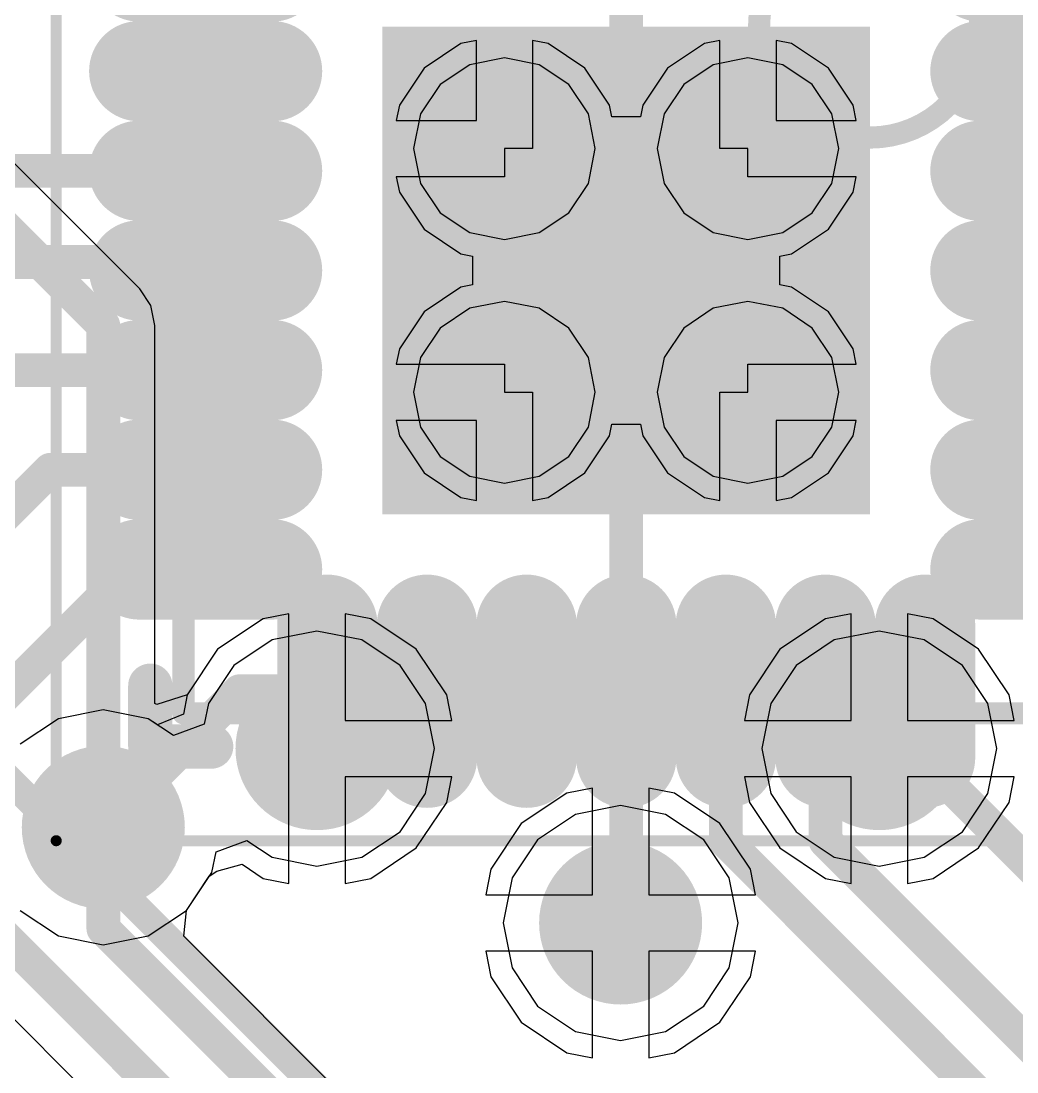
# Model space of a CAD drawing. Header units: millimetres. Extents: x 4 to 93, y 20 to 126.
# Drawn here: x 35.493 to 39.992, y 34.1 to 38.845 of the extents above; entities that cross this region are included whole.
import ezdxf

# ---------------------------------------------------------------- set-up
doc = ezdxf.new("R2010")
doc.units = ezdxf.units.MM
for name, color, linetype in [('BottomLayer', 5, 'Continuous'), ('BottomOverlay', 54, 'Continuous'), ('KeepOutLayer', 6, 'Continuous'), ('Mechanical13', 56, 'Continuous'), ('Mechanical15', 56, 'Continuous'), ('MidLayer1', 16, 'Continuous'), ('MidLayer2', 76, 'Continuous'), ('MultiLayer', 9, 'Continuous'), ('TopLayer', 1, 'Continuous'), ('TopOverlay', 2, 'Continuous'), ('TopPaste', 8, 'Continuous'), ('TopSolder', 216, 'Continuous'), ('ViaHoleLayer', 16, 'Continuous')]:
    doc.layers.add(name, color=color, linetype=linetype)

# ---------------------------------------------------------------- blocks, each defined once
blk = doc.blocks.new('B____________B_6')
at = {"layer": 'BottomOverlay', "const_width": 0.127}
blk.add_lwpolyline([(8.0645, -2.2645), (3.429, -6.9)], dxfattribs=at)
blk = doc.blocks.new('____24')
at = {"layer": 'Mechanical13', "const_width": 0.1}
for points in [[(2, -2), (2, 2)], [(2, -2), (-2, -2)]]:
    blk.add_lwpolyline(points, dxfattribs=at)
at = {"layer": 'Mechanical13'}
for points, const_width in [([(-0.6, 1.1, 1), (-1.6, 1.1, 1)], 0.1), ([(-0.625, 1.1, 1), (-0.575, 1.1, 1)], 0.05), ([(1.975, -2, 1), (2.025, -2, 1)], 0.05), ([(1.975, -2, 1), (2.025, -2, 1)], 0.05)]:
    blk.add_lwpolyline(points, format="xyb", close=True, dxfattribs=dict(at, const_width=const_width))
at = {"layer": 'Mechanical15'}
for points, const_width in [([(2.575, -2.575), (2.575, 2.575)], 0.05), ([(0, -0.5), (0, 0.5)], 0.1), ([(0.5, 0), (-0.5, 0)], 0.1), ([(2.575, -2.575), (-2.575, -2.575)], 0.05)]:
    blk.add_lwpolyline(points, dxfattribs=dict(at, const_width=const_width))
for points, const_width in [([(-0.025, 0.5, 1), (0.025, 0.5, 1)], 0.05), ([(-0.525, 0, 1), (-0.475, 0, 1)], 0.05), ([(0.475, 0, 1), (0.525, 0, 1)], 0.05), ([(-0.025, -0.5, 1), (0.025, -0.5, 1)], 0.05), ([(2.5625, -2.575, 1), (2.5875, -2.575, 1)], 0.025), ([(2.5625, -2.575, 1), (2.5875, -2.575, 1)], 0.025)]:
    blk.add_lwpolyline(points, format="xyb", close=True, dxfattribs=dict(at, const_width=const_width))
at = {"layer": 'TopLayer', "const_width": 0.25}
for points in [[(-0.9, 2.2), (-0.9, 1.6)], [(-0.45, 2.2), (-0.45, 1.6)], [(0, 2.2), (0, 1.6)], [(0.45, 2.2), (0.45, 1.6)], [(0.9, 2.2), (0.9, 1.6)], [(1.35, 2.2), (1.35, 1.6)], [(1.6, 1.35), (2.2, 1.35)], [(1.6, 0.9), (2.2, 0.9)], [(1.6, 0.45), (2.2, 0.45)], [(1.6, 0), (2.2, 0)], [(1.6, -0.45), (2.2, -0.45)], [(1.6, -0.9), (2.2, -0.9)], [(1.6, -1.35), (2.2, -1.35)], [(-0.9, -1.6), (-0.9, -2.2)], [(-0.45, -1.6), (-0.45, -2.2)], [(0, -1.6), (0, -2.2)], [(0.45, -1.6), (0.45, -2.2)], [(0.9, -1.6), (0.9, -2.2)], [(1.35, -1.6), (1.35, -2.2)]]:
    blk.add_lwpolyline(points, dxfattribs=at)
at = {"layer": 'TopLayer', "const_width": 0.125}
for points in [[(-0.9625, 1.6, 1), (-0.8375, 1.6, 1)], [(-0.5125, 1.6, 1), (-0.3875, 1.6, 1)], [(-0.0625, 1.6, 1), (0.0625, 1.6, 1)], [(0.3875, 1.6, 1), (0.5125, 1.6, 1)], [(0.8375, 1.6, 1), (0.9625, 1.6, 1)], [(1.2875, 1.6, 1), (1.4125, 1.6, 1)], [(1.5375, 1.35, 1), (1.6625, 1.35, 1)], [(2.1375, 1.35, 1), (2.2625, 1.35, 1)], [(1.5375, 0.9, 1), (1.6625, 0.9, 1)], [(2.1375, 0.9, 1), (2.2625, 0.9, 1)], [(1.5375, 0.45, 1), (1.6625, 0.45, 1)], [(2.1375, 0.45, 1), (2.2625, 0.45, 1)], [(1.5375, 0, 1), (1.6625, 0, 1)], [(2.1375, 0, 1), (2.2625, 0, 1)], [(1.5375, -0.45, 1), (1.6625, -0.45, 1)], [(2.1375, -0.45, 1), (2.2625, -0.45, 1)], [(1.5375, -0.9, 1), (1.6625, -0.9, 1)], [(2.1375, -0.9, 1), (2.2625, -0.9, 1)], [(1.5375, -1.35, 1), (1.6625, -1.35, 1)], [(2.1375, -1.35, 1), (2.2625, -1.35, 1)], [(-0.9625, -1.6, 1), (-0.8375, -1.6, 1)], [(-0.5125, -1.6, 1), (-0.3875, -1.6, 1)], [(-0.0625, -1.6, 1), (0.0625, -1.6, 1)], [(0.3875, -1.6, 1), (0.5125, -1.6, 1)], [(0.8375, -1.6, 1), (0.9625, -1.6, 1)], [(1.2875, -1.6, 1), (1.4125, -1.6, 1)], [(-0.9625, -2.2, 1), (-0.8375, -2.2, 1)], [(-0.5125, -2.2, 1), (-0.3875, -2.2, 1)], [(-0.0625, -2.2, 1), (0.0625, -2.2, 1)], [(0.3875, -2.2, 1), (0.5125, -2.2, 1)], [(0.8375, -2.2, 1), (0.9625, -2.2, 1)], [(1.2875, -2.2, 1), (1.4125, -2.2, 1)]]:
    blk.add_lwpolyline(points, format="xyb", close=True, dxfattribs=at)
at = {"layer": 'TopLayer'}
blk.add_solid([(-1, -1), (1, -1), (-1, 1), (1, 1)], dxfattribs=at)
at = {"layer": 'TopOverlay', "const_width": 0.2}
for points in [[(2.15, -2.15), (2.15, -1.875)], [(2.15, -2.15), (1.875, -2.15)]]:
    blk.add_lwpolyline(points, dxfattribs=at)
at = {"layer": 'TopOverlay', "const_width": 0.1}
for points in [[(2.1, -1.875, 1), (2.2, -1.875, 1)], [(1.825, -2.15, 1), (1.925, -2.15, 1)], [(2.1, -2.15, 1), (2.2, -2.15, 1)], [(2.1, -2.15, 1), (2.2, -2.15, 1)]]:
    blk.add_lwpolyline(points, format="xyb", close=True, dxfattribs=at)
at = {"layer": 'TopPaste', "const_width": 0.25}
for points in [[(-0.9, 2.2), (-0.9, 1.6)], [(-0.45, 2.2), (-0.45, 1.6)], [(0, 2.2), (0, 1.6)], [(0.45, 2.2), (0.45, 1.6)], [(0.9, 2.2), (0.9, 1.6)], [(1.35, 2.2), (1.35, 1.6)], [(1.6, 1.35), (2.2, 1.35)], [(1.6, 0.9), (2.2, 0.9)], [(1.6, 0.45), (2.2, 0.45)], [(1.6, 0), (2.2, 0)], [(1.6, -0.45), (2.2, -0.45)], [(1.6, -0.9), (2.2, -0.9)], [(1.6, -1.35), (2.2, -1.35)], [(-0.9, -1.6), (-0.9, -2.2)], [(-0.45, -1.6), (-0.45, -2.2)], [(0, -1.6), (0, -2.2)], [(0.45, -1.6), (0.45, -2.2)], [(0.9, -1.6), (0.9, -2.2)], [(1.35, -1.6), (1.35, -2.2)]]:
    blk.add_lwpolyline(points, dxfattribs=at)
at = {"layer": 'TopPaste', "const_width": 0.125}
for points in [[(-0.9625, 1.6, 1), (-0.8375, 1.6, 1)], [(-0.5125, 1.6, 1), (-0.3875, 1.6, 1)], [(-0.0625, 1.6, 1), (0.0625, 1.6, 1)], [(0.3875, 1.6, 1), (0.5125, 1.6, 1)], [(0.8375, 1.6, 1), (0.9625, 1.6, 1)], [(1.2875, 1.6, 1), (1.4125, 1.6, 1)], [(1.5375, 1.35, 1), (1.6625, 1.35, 1)], [(2.1375, 1.35, 1), (2.2625, 1.35, 1)], [(1.5375, 0.9, 1), (1.6625, 0.9, 1)], [(2.1375, 0.9, 1), (2.2625, 0.9, 1)], [(1.5375, 0.45, 1), (1.6625, 0.45, 1)], [(2.1375, 0.45, 1), (2.2625, 0.45, 1)], [(1.5375, 0, 1), (1.6625, 0, 1)], [(2.1375, 0, 1), (2.2625, 0, 1)], [(1.5375, -0.45, 1), (1.6625, -0.45, 1)], [(2.1375, -0.45, 1), (2.2625, -0.45, 1)], [(1.5375, -0.9, 1), (1.6625, -0.9, 1)], [(2.1375, -0.9, 1), (2.2625, -0.9, 1)], [(1.5375, -1.35, 1), (1.6625, -1.35, 1)], [(2.1375, -1.35, 1), (2.2625, -1.35, 1)], [(-0.9625, -1.6, 1), (-0.8375, -1.6, 1)], [(-0.5125, -1.6, 1), (-0.3875, -1.6, 1)], [(-0.0625, -1.6, 1), (0.0625, -1.6, 1)], [(0.3875, -1.6, 1), (0.5125, -1.6, 1)], [(0.8375, -1.6, 1), (0.9625, -1.6, 1)], [(1.2875, -1.6, 1), (1.4125, -1.6, 1)], [(-0.9625, -2.2, 1), (-0.8375, -2.2, 1)], [(-0.5125, -2.2, 1), (-0.3875, -2.2, 1)], [(-0.0625, -2.2, 1), (0.0625, -2.2, 1)], [(0.3875, -2.2, 1), (0.5125, -2.2, 1)], [(0.8375, -2.2, 1), (0.9625, -2.2, 1)], [(1.2875, -2.2, 1), (1.4125, -2.2, 1)]]:
    blk.add_lwpolyline(points, format="xyb", close=True, dxfattribs=at)
at = {"layer": 'TopPaste'}
blk.add_solid([(-1, -1), (1, -1), (-1, 1), (1, 1)], dxfattribs=at)
at = {"layer": 'TopSolder', "const_width": 0.4532}
for points in [[(-1.35, 2.2), (-1.35, 1.6)], [(-0.9, 2.2), (-0.9, 1.6)], [(-0.45, 2.2), (-0.45, 1.6)], [(0, 2.2), (0, 1.6)], [(0.45, 2.2), (0.45, 1.6)], [(0.9, 2.2), (0.9, 1.6)], [(1.35, 2.2), (1.35, 1.6)], [(1.6, 1.35), (2.2, 1.35)], [(1.6, 0.9), (2.2, 0.9)], [(1.6, 0.45), (2.2, 0.45)], [(1.6, 0), (2.2, 0)], [(1.6, -0.45), (2.2, -0.45)], [(1.6, -0.9), (2.2, -0.9)], [(1.6, -1.35), (2.2, -1.35)], [(-1.35, -1.6), (-1.35, -2.2)], [(-0.9, -1.6), (-0.9, -2.2)], [(-0.45, -1.6), (-0.45, -2.2)], [(0, -1.6), (0, -2.2)], [(0.45, -1.6), (0.45, -2.2)], [(0.9, -1.6), (0.9, -2.2)], [(1.35, -1.6), (1.35, -2.2)]]:
    blk.add_lwpolyline(points, dxfattribs=at)
at = {"layer": 'TopSolder', "const_width": 0.2266}
for points in [[(-1.4633, 1.6, 1), (-1.2367, 1.6, 1)], [(-1.0133, 1.6, 1), (-0.7867, 1.6, 1)], [(-0.5633, 1.6, 1), (-0.3367, 1.6, 1)], [(-0.1133, 1.6, 1), (0.1133, 1.6, 1)], [(0.3367, 1.6, 1), (0.5633, 1.6, 1)], [(0.7867, 1.6, 1), (1.0133, 1.6, 1)], [(1.2367, 1.6, 1), (1.4633, 1.6, 1)], [(1.4867, 1.35, 1), (1.7133, 1.35, 1)], [(2.0867, 1.35, 1), (2.3133, 1.35, 1)], [(1.4867, 0.9, 1), (1.7133, 0.9, 1)], [(2.0867, 0.9, 1), (2.3133, 0.9, 1)], [(1.4867, 0.45, 1), (1.7133, 0.45, 1)], [(2.0867, 0.45, 1), (2.3133, 0.45, 1)], [(1.4867, 0, 1), (1.7133, 0, 1)], [(2.0867, 0, 1), (2.3133, 0, 1)], [(1.4867, -0.45, 1), (1.7133, -0.45, 1)], [(2.0867, -0.45, 1), (2.3133, -0.45, 1)], [(1.4867, -0.9, 1), (1.7133, -0.9, 1)], [(2.0867, -0.9, 1), (2.3133, -0.9, 1)], [(1.4867, -1.35, 1), (1.7133, -1.35, 1)], [(2.0867, -1.35, 1), (2.3133, -1.35, 1)], [(-1.4633, -1.6, 1), (-1.2367, -1.6, 1)], [(-1.0133, -1.6, 1), (-0.7867, -1.6, 1)], [(-0.5633, -1.6, 1), (-0.3367, -1.6, 1)], [(-0.1133, -1.6, 1), (0.1133, -1.6, 1)], [(0.3367, -1.6, 1), (0.5633, -1.6, 1)], [(0.7867, -1.6, 1), (1.0133, -1.6, 1)], [(1.2367, -1.6, 1), (1.4633, -1.6, 1)], [(-1.4633, -2.2, 1), (-1.2367, -2.2, 1)], [(-1.0133, -2.2, 1), (-0.7867, -2.2, 1)], [(-0.5633, -2.2, 1), (-0.3367, -2.2, 1)], [(-0.1133, -2.2, 1), (0.1133, -2.2, 1)], [(0.3367, -2.2, 1), (0.5633, -2.2, 1)], [(0.7867, -2.2, 1), (1.0133, -2.2, 1)], [(1.2367, -2.2, 1), (1.4633, -2.2, 1)]]:
    blk.add_lwpolyline(points, format="xyb", close=True, dxfattribs=at)
at = {"layer": 'TopSolder'}
blk.add_solid([(-1.1016, -1.1016), (1.1016, -1.1016), (-1.1016, 1.1016), (1.1016, 1.1016)], dxfattribs=at)

msp = doc.modelspace()

# ---------------------------------------------------------------- linework, layer by layer
at = {"layer": 'BottomLayer'}
for p, q in [((36.0296, 37.6358), (34.8767, 38.7887)), ((37.4803, 38.7438), (37.3136, 38.6324)), ((37.55, 38.7576), (37.4803, 38.7438)), ((37.55, 38.396), (37.55, 38.7576)), ((37.8736, 38.7438), (37.804, 38.7576)), ((37.804, 38.7576), (37.804, 38.269)), ((38.0404, 38.6324), (37.8736, 38.7438)), ((38.5803, 38.7438), (38.4136, 38.6324)), ((38.65, 38.7576), (38.5803, 38.7438)), ((38.65, 38.269), (38.65, 38.7576)), ((38.9736, 38.7438), (38.904, 38.7576)), ((38.904, 38.7576), (38.904, 38.396)), ((39.1404, 38.6324), (38.9736, 38.7438)), ((37.3136, 38.6324), (37.2022, 38.4656)), ((38.1518, 38.4656), (38.0404, 38.6324)), ((38.4136, 38.6324), (38.3022, 38.4656)), ((39.2518, 38.4656), (39.1404, 38.6324)), ((37.2022, 38.4656), (37.1884, 38.396)), ((38.1623, 38.4129), (38.1518, 38.4656)), ((38.3022, 38.4656), (38.2917, 38.4129)), ((39.2656, 38.396), (39.2518, 38.4656)), ((37.1884, 38.396), (37.55, 38.396)), ((38.2917, 38.4129), (38.1623, 38.4129)), ((38.904, 38.396), (39.2656, 38.396)), ((37.804, 38.269), (37.677, 38.269)), ((37.677, 38.269), (37.677, 38.142)), ((38.777, 38.269), (38.65, 38.269)), ((38.777, 38.142), (38.777, 38.269)), ((37.677, 38.142), (37.1884, 38.142)), ((37.1884, 38.142), (37.2022, 38.0723)), ((39.2656, 38.142), (38.777, 38.142)), ((39.2518, 38.0723), (39.2656, 38.142)), ((37.2022, 38.0723), (37.3136, 37.9056)), ((39.1404, 37.9056), (39.2518, 38.0723)), ((37.3136, 37.9056), (37.4803, 37.7942)), ((38.9736, 37.7942), (39.1404, 37.9056)), ((37.4803, 37.7942), (37.5331, 37.7837)), ((37.5331, 37.7837), (37.5331, 37.6543)), ((38.9209, 37.7837), (38.9736, 37.7942)), ((38.9209, 37.6543), (38.9209, 37.7837)), ((36.0801, 37.5601), (36.0296, 37.6358)), ((37.4803, 37.6438), (37.3136, 37.5324)), ((37.5331, 37.6543), (37.4803, 37.6438)), ((38.9736, 37.6438), (38.9209, 37.6543)), ((39.1404, 37.5324), (38.9736, 37.6438)), ((36.0979, 37.4709), (36.0801, 37.5601)), ((37.3136, 37.5324), (37.2022, 37.3656)), ((39.2518, 37.3656), (39.1404, 37.5324)), ((36.0979, 35.7629), (36.0979, 37.4709)), ((37.2022, 37.3656), (37.1884, 37.296)), ((39.2656, 37.296), (39.2518, 37.3656)), ((37.1884, 37.296), (37.677, 37.296)), ((37.677, 37.296), (37.677, 37.169)), ((38.777, 37.169), (38.777, 37.296)), ((38.777, 37.296), (39.2656, 37.296)), ((37.677, 37.169), (37.804, 37.169)), ((37.804, 37.169), (37.804, 36.6804)), ((38.65, 36.6804), (38.65, 37.169)), ((38.65, 37.169), (38.777, 37.169)), ((37.55, 37.042), (37.1884, 37.042)), ((37.1884, 37.042), (37.2022, 36.9723)), ((37.55, 36.6804), (37.55, 37.042)), ((38.1518, 36.9723), (38.1623, 37.0251)), ((38.1623, 37.0251), (38.2917, 37.0251)), ((38.2917, 37.0251), (38.3022, 36.9723)), ((39.2656, 37.042), (38.904, 37.042)), ((38.904, 37.042), (38.904, 36.6804)), ((39.2518, 36.9723), (39.2656, 37.042)), ((37.2022, 36.9723), (37.3136, 36.8056)), ((38.0404, 36.8056), (38.1518, 36.9723)), ((38.3022, 36.9723), (38.4136, 36.8056)), ((39.1404, 36.8056), (39.2518, 36.9723)), ((37.3136, 36.8056), (37.4803, 36.6942)), ((37.8736, 36.6942), (38.0404, 36.8056)), ((38.4136, 36.8056), (38.5803, 36.6942)), ((38.9736, 36.6942), (39.1404, 36.8056)), ((37.4803, 36.6942), (37.55, 36.6804)), ((37.804, 36.6804), (37.8736, 36.6942)), ((38.5803, 36.6942), (38.65, 36.6804)), ((38.904, 36.6804), (38.9736, 36.6942)), ((36.703, 36.1692), (36.5872, 36.1462)), ((36.703, 35.56), (36.703, 36.1692)), ((37.0728, 36.1462), (36.957, 36.1692)), ((36.957, 36.1692), (36.957, 35.687)), ((39.243, 36.1692), (39.1272, 36.1462)), ((39.243, 35.687), (39.243, 36.1692)), ((39.6128, 36.1462), (39.497, 36.1692)), ((39.497, 36.1692), (39.497, 35.687)), ((36.5872, 36.1462), (36.3813, 36.0087)), ((37.2787, 36.0087), (37.0728, 36.1462)), ((39.1272, 36.1462), (38.9213, 36.0087)), ((39.8187, 36.0087), (39.6128, 36.1462)), ((36.3813, 36.0087), (36.2438, 35.8028)), ((37.4162, 35.8028), (37.2787, 36.0087)), ((38.9213, 36.0087), (38.7838, 35.8028)), ((39.9562, 35.8028), (39.8187, 36.0087)), ((36.2438, 35.8028), (36.1058, 35.7598)), ((37.4392, 35.687), (37.4162, 35.8028)), ((38.7838, 35.8028), (38.7608, 35.687)), ((39.9792, 35.687), (39.9562, 35.8028)), ((36.1058, 35.7598), (36.0979, 35.7629)), ((36.957, 35.687), (37.4392, 35.687)), ((38.7608, 35.687), (39.243, 35.687)), ((39.497, 35.687), (39.9792, 35.687)), ((36.703, 34.9508), (36.703, 35.56)), ((37.4392, 35.433), (36.957, 35.433)), ((36.957, 35.433), (36.957, 34.9508)), ((37.4162, 35.3172), (37.4392, 35.433)), ((39.243, 35.433), (38.7608, 35.433)), ((38.7608, 35.433), (38.7838, 35.3172)), ((39.243, 34.9508), (39.243, 35.433)), ((39.9792, 35.433), (39.497, 35.433)), ((39.497, 35.433), (39.497, 34.9508)), ((39.9562, 35.3172), (39.9792, 35.433)), ((37.9588, 35.3588), (37.7529, 35.2213)), ((38.0746, 35.3818), (37.9588, 35.3588)), ((38.0746, 34.8996), (38.0746, 35.3818)), ((38.4444, 35.3588), (38.3286, 35.3818)), ((38.3286, 35.3818), (38.3286, 34.8996)), ((38.6503, 35.2213), (38.4444, 35.3588)), ((37.2787, 35.1113), (37.4162, 35.3172)), ((38.7838, 35.3172), (38.9213, 35.1113)), ((39.8187, 35.1113), (39.9562, 35.3172)), ((37.7529, 35.2213), (37.6154, 35.0154)), ((38.7878, 35.0154), (38.6503, 35.2213)), ((37.0728, 34.9738), (37.2787, 35.1113)), ((38.9213, 35.1113), (39.1272, 34.9738)), ((39.6128, 34.9738), (39.8187, 35.1113)), ((36.3776, 35.0071), (36.492, 35.0374)), ((36.492, 35.0374), (36.5872, 34.9738)), ((36.2402, 34.829), (36.3436, 34.9838)), ((36.3436, 34.9838), (36.3776, 35.0071)), ((37.6154, 35.0154), (37.5924, 34.8996)), ((38.8108, 34.8996), (38.7878, 35.0154)), ((36.5872, 34.9738), (36.703, 34.9508)), ((36.957, 34.9508), (37.0728, 34.9738)), ((39.1272, 34.9738), (39.243, 34.9508)), ((39.497, 34.9508), (39.6128, 34.9738)), ((37.5924, 34.8996), (38.0746, 34.8996)), ((38.3286, 34.8996), (38.8108, 34.8996)), ((36.2288, 34.7129), (36.2402, 34.829)), ((35.0421, 34.7577), (36.1651, 33.6347)), ((36.9948, 33.9468), (36.2288, 34.7129)), ((38.0746, 34.6456), (37.5924, 34.6456)), ((37.5924, 34.6456), (37.6154, 34.5298)), ((38.0746, 34.1634), (38.0746, 34.6456)), ((38.8108, 34.6456), (38.3286, 34.6456)), ((38.3286, 34.6456), (38.3286, 34.1634)), ((38.7878, 34.5298), (38.8108, 34.6456)), ((37.6154, 34.5298), (37.7529, 34.3239)), ((38.6503, 34.3239), (38.7878, 34.5298)), ((37.7529, 34.3239), (37.9588, 34.1864)), ((38.4444, 34.1864), (38.6503, 34.3239)), ((37.9588, 34.1864), (38.0746, 34.1634)), ((38.3286, 34.1634), (38.4444, 34.1864))]:
    msp.add_line(p, q, dxfattribs=at)
at = {"layer": 'BottomLayer', "const_width": 0.1524}
for points in [[(34.588, 38.7477), (35.8648, 37.4709)], [(35.8648, 35.2044), (35.8648, 37.4709)], [(34.8742, 35.2552), (36.3982, 33.7312)], [(35.8648, 34.7472), (35.8648, 35.2044)], [(35.8648, 34.7472), (36.83, 33.782)]]:
    msp.add_lwpolyline(points, dxfattribs=at)
at = {"layer": 'BottomLayer'}
for points, const_width in [([(35.8267, 37.4709, 1), (35.9029, 37.4709, 1)], 0.0762), ([(35.8267, 37.4709, 1), (35.9029, 37.4709, 1)], 0.0762), ([(36.6459, 35.56, 1), (37.0142, 35.56, 1)], 0.3683), ([(39.1858, 35.56, 1), (39.5541, 35.56, 1)], 0.3683), ([(35.6806, 35.2044, 1), (36.0489, 35.2044, 1)], 0.3683), ([(35.8267, 35.2044, 1), (35.9029, 35.2044, 1)], 0.0762), ([(35.8267, 35.2044, 1), (35.9029, 35.2044, 1)], 0.0762), ([(38.0174, 34.7726, 1), (38.3857, 34.7726, 1)], 0.3683), ([(35.8267, 34.7472, 1), (35.9029, 34.7472, 1)], 0.0762), ([(35.8267, 34.7472, 1), (35.9029, 34.7472, 1)], 0.0762)]:
    msp.add_lwpolyline(points, format="xyb", close=True, dxfattribs=dict(at, const_width=const_width))
at = {"layer": 'KeepOutLayer', "const_width": 0.254}
msp.add_lwpolyline([(59.4614, 38.5064, 1), (22.8854, 38.5064, 1)], format="xyb", close=True, dxfattribs=at)
at = {"layer": 'MidLayer1'}
for p, q in [((37.4803, 38.7438), (37.3136, 38.6324)), ((37.55, 38.7576), (37.4803, 38.7438)), ((37.55, 38.396), (37.55, 38.7576)), ((37.8736, 38.7438), (37.804, 38.7576)), ((37.804, 38.7576), (37.804, 38.269)), ((38.0404, 38.6324), (37.8736, 38.7438)), ((38.5803, 38.7438), (38.4136, 38.6324)), ((38.65, 38.7576), (38.5803, 38.7438)), ((38.65, 38.269), (38.65, 38.7576)), ((38.9736, 38.7438), (38.904, 38.7576)), ((38.904, 38.7576), (38.904, 38.396)), ((39.1404, 38.6324), (38.9736, 38.7438)), ((37.3136, 38.6324), (37.2022, 38.4656)), ((38.1518, 38.4656), (38.0404, 38.6324)), ((38.4136, 38.6324), (38.3022, 38.4656)), ((39.2518, 38.4656), (39.1404, 38.6324)), ((37.2022, 38.4656), (37.1884, 38.396)), ((38.1623, 38.4129), (38.1518, 38.4656)), ((38.3022, 38.4656), (38.2917, 38.4129)), ((39.2656, 38.396), (39.2518, 38.4656)), ((37.1884, 38.396), (37.55, 38.396)), ((38.2917, 38.4129), (38.1623, 38.4129)), ((38.904, 38.396), (39.2656, 38.396)), ((37.804, 38.269), (37.677, 38.269)), ((37.677, 38.269), (37.677, 38.142)), ((38.777, 38.269), (38.65, 38.269)), ((38.777, 38.142), (38.777, 38.269)), ((37.677, 38.142), (37.1884, 38.142)), ((37.1884, 38.142), (37.2022, 38.0723)), ((39.2656, 38.142), (38.777, 38.142)), ((39.2518, 38.0723), (39.2656, 38.142)), ((37.2022, 38.0723), (37.3136, 37.9056)), ((39.1404, 37.9056), (39.2518, 38.0723)), ((37.3136, 37.9056), (37.4803, 37.7942)), ((38.9736, 37.7942), (39.1404, 37.9056)), ((37.4803, 37.7942), (37.5331, 37.7837)), ((37.5331, 37.7837), (37.5331, 37.6543)), ((38.9209, 37.7837), (38.9736, 37.7942)), ((38.9209, 37.6543), (38.9209, 37.7837)), ((37.4803, 37.6438), (37.3136, 37.5324)), ((37.5331, 37.6543), (37.4803, 37.6438)), ((38.9736, 37.6438), (38.9209, 37.6543)), ((39.1404, 37.5324), (38.9736, 37.6438)), ((37.3136, 37.5324), (37.2022, 37.3656)), ((39.2518, 37.3656), (39.1404, 37.5324)), ((37.2022, 37.3656), (37.1884, 37.296)), ((39.2656, 37.296), (39.2518, 37.3656)), ((37.1884, 37.296), (37.677, 37.296)), ((37.677, 37.296), (37.677, 37.169)), ((38.777, 37.169), (38.777, 37.296)), ((38.777, 37.296), (39.2656, 37.296)), ((37.677, 37.169), (37.804, 37.169)), ((37.804, 37.169), (37.804, 36.6804)), ((38.65, 36.6804), (38.65, 37.169)), ((38.65, 37.169), (38.777, 37.169)), ((37.55, 37.042), (37.1884, 37.042)), ((37.1884, 37.042), (37.2022, 36.9723)), ((37.55, 36.6804), (37.55, 37.042)), ((38.1518, 36.9723), (38.1623, 37.0251)), ((38.1623, 37.0251), (38.2917, 37.0251)), ((38.2917, 37.0251), (38.3022, 36.9723)), ((39.2656, 37.042), (38.904, 37.042)), ((38.904, 37.042), (38.904, 36.6804)), ((39.2518, 36.9723), (39.2656, 37.042)), ((37.2022, 36.9723), (37.3136, 36.8056)), ((38.0404, 36.8056), (38.1518, 36.9723)), ((38.3022, 36.9723), (38.4136, 36.8056)), ((39.1404, 36.8056), (39.2518, 36.9723)), ((37.3136, 36.8056), (37.4803, 36.6942)), ((37.8736, 36.6942), (38.0404, 36.8056)), ((38.4136, 36.8056), (38.5803, 36.6942)), ((38.9736, 36.6942), (39.1404, 36.8056)), ((37.4803, 36.6942), (37.55, 36.6804)), ((37.804, 36.6804), (37.8736, 36.6942)), ((38.5803, 36.6942), (38.65, 36.6804)), ((38.904, 36.6804), (38.9736, 36.6942)), ((36.703, 36.1692), (36.5872, 36.1462)), ((36.703, 35.56), (36.703, 36.1692)), ((37.0728, 36.1462), (36.957, 36.1692)), ((36.957, 36.1692), (36.957, 35.687)), ((39.243, 36.1692), (39.1272, 36.1462)), ((39.243, 35.687), (39.243, 36.1692)), ((39.6128, 36.1462), (39.497, 36.1692)), ((39.497, 36.1692), (39.497, 35.687)), ((36.5872, 36.1462), (36.3813, 36.0087)), ((37.2787, 36.0087), (37.0728, 36.1462)), ((39.1272, 36.1462), (38.9213, 36.0087)), ((39.8187, 36.0087), (39.6128, 36.1462)), ((36.3813, 36.0087), (36.2438, 35.8028)), ((37.4162, 35.8028), (37.2787, 36.0087)), ((38.9213, 36.0087), (38.7838, 35.8028)), ((39.9562, 35.8028), (39.8187, 36.0087)), ((36.2438, 35.8028), (36.2265, 35.7159)), ((37.4392, 35.687), (37.4162, 35.8028)), ((38.7838, 35.8028), (38.7608, 35.687)), ((39.9792, 35.687), (39.9562, 35.8028)), ((35.8648, 35.7353), (35.6616, 35.6949)), ((36.068, 35.6949), (35.8648, 35.7353)), ((35.6616, 35.6949), (35.4894, 35.5798)), ((36.1092, 35.6673), (36.068, 35.6949)), ((36.2265, 35.7159), (36.1092, 35.6673)), ((36.957, 35.687), (37.4392, 35.687)), ((38.7608, 35.687), (39.243, 35.687)), ((39.497, 35.687), (39.9792, 35.687)), ((36.703, 34.9508), (36.703, 35.56)), ((37.4392, 35.433), (36.957, 35.433)), ((36.957, 35.433), (36.957, 34.9508)), ((37.4162, 35.3172), (37.4392, 35.433)), ((39.243, 35.433), (38.7608, 35.433)), ((38.7608, 35.433), (38.7838, 35.3172)), ((39.243, 34.9508), (39.243, 35.433)), ((39.9792, 35.433), (39.497, 35.433)), ((39.497, 35.433), (39.497, 34.9508)), ((39.9562, 35.3172), (39.9792, 35.433)), ((37.9588, 35.3588), (37.7529, 35.2213)), ((38.0746, 35.3818), (37.9588, 35.3588)), ((38.0746, 34.8996), (38.0746, 35.3818)), ((38.4444, 35.3588), (38.3286, 35.3818)), ((38.3286, 35.3818), (38.3286, 34.8996)), ((38.6503, 35.2213), (38.4444, 35.3588)), ((37.2787, 35.1113), (37.4162, 35.3172)), ((38.7838, 35.3172), (38.9213, 35.1113)), ((39.8187, 35.1113), (39.9562, 35.3172)), ((37.7529, 35.2213), (37.6154, 35.0154)), ((38.7878, 35.0154), (38.6503, 35.2213)), ((37.0728, 34.9738), (37.2787, 35.1113)), ((38.9213, 35.1113), (39.1272, 34.9738)), ((39.6128, 34.9738), (39.8187, 35.1113)), ((36.3776, 35.0071), (36.492, 35.0374)), ((36.492, 35.0374), (36.5872, 34.9738)), ((36.2402, 34.829), (36.3436, 34.9838)), ((36.3436, 34.9838), (36.3776, 35.0071)), ((37.6154, 35.0154), (37.5924, 34.8996)), ((38.8108, 34.8996), (38.7878, 35.0154)), ((36.5872, 34.9738), (36.703, 34.9508)), ((36.957, 34.9508), (37.0728, 34.9738)), ((39.1272, 34.9738), (39.243, 34.9508)), ((39.497, 34.9508), (39.6128, 34.9738)), ((37.5924, 34.8996), (38.0746, 34.8996)), ((38.3286, 34.8996), (38.8108, 34.8996)), ((35.4894, 34.829), (35.6616, 34.7139)), ((36.068, 34.7139), (36.2402, 34.829)), ((35.6616, 34.7139), (35.8648, 34.6735)), ((35.8648, 34.6735), (36.068, 34.7139)), ((38.0746, 34.6456), (37.5924, 34.6456)), ((37.5924, 34.6456), (37.6154, 34.5298)), ((38.0746, 34.1634), (38.0746, 34.6456)), ((38.8108, 34.6456), (38.3286, 34.6456)), ((38.3286, 34.6456), (38.3286, 34.1634)), ((38.7878, 34.5298), (38.8108, 34.6456)), ((37.6154, 34.5298), (37.7529, 34.3239)), ((38.6503, 34.3239), (38.7878, 34.5298)), ((37.7529, 34.3239), (37.9588, 34.1864)), ((38.4444, 34.1864), (38.6503, 34.3239)), ((37.9588, 34.1864), (38.0746, 34.1634)), ((38.3286, 34.1634), (38.4444, 34.1864))]:
    msp.add_line(p, q, dxfattribs=at)
at = {"layer": 'MidLayer1', "const_width": 0.3683}
for points in [[(36.6459, 35.56, 1), (37.0142, 35.56, 1)], [(39.1858, 35.56, 1), (39.5541, 35.56, 1)], [(35.6806, 35.2044, 1), (36.0489, 35.2044, 1)], [(38.0174, 34.7726, 1), (38.3857, 34.7726, 1)]]:
    msp.add_lwpolyline(points, format="xyb", close=True, dxfattribs=at)
at = {"layer": 'MidLayer2'}
for p, q in [((37.677, 38.6793), (37.52, 38.6481)), ((37.834, 38.6481), (37.677, 38.6793)), ((38.777, 38.6793), (38.62, 38.6481)), ((38.934, 38.6481), (38.777, 38.6793)), ((37.52, 38.6481), (37.3869, 38.5591)), ((37.9671, 38.5591), (37.834, 38.6481)), ((38.62, 38.6481), (38.4869, 38.5591)), ((39.0671, 38.5591), (38.934, 38.6481)), ((37.3869, 38.5591), (37.2979, 38.426)), ((38.0561, 38.426), (37.9671, 38.5591)), ((38.4869, 38.5591), (38.3979, 38.426)), ((39.1561, 38.426), (39.0671, 38.5591)), ((37.2979, 38.426), (37.2667, 38.269)), ((38.0873, 38.269), (38.0561, 38.426)), ((38.3979, 38.426), (38.3667, 38.269)), ((39.1873, 38.269), (39.1561, 38.426)), ((37.2667, 38.269), (37.2979, 38.112)), ((38.0561, 38.112), (38.0873, 38.269)), ((38.3667, 38.269), (38.3979, 38.112)), ((39.1561, 38.112), (39.1873, 38.269)), ((37.2979, 38.112), (37.3869, 37.9789)), ((37.9671, 37.9789), (38.0561, 38.112)), ((38.3979, 38.112), (38.4869, 37.9789)), ((39.0671, 37.9789), (39.1561, 38.112)), ((37.3869, 37.9789), (37.52, 37.8899)), ((37.834, 37.8899), (37.9671, 37.9789)), ((38.4869, 37.9789), (38.62, 37.8899)), ((38.934, 37.8899), (39.0671, 37.9789)), ((37.52, 37.8899), (37.677, 37.8587)), ((37.677, 37.8587), (37.834, 37.8899)), ((38.62, 37.8899), (38.777, 37.8587)), ((38.777, 37.8587), (38.934, 37.8899)), ((37.52, 37.5481), (37.3869, 37.4591)), ((37.677, 37.5793), (37.52, 37.5481)), ((37.834, 37.5481), (37.677, 37.5793)), ((37.9671, 37.4591), (37.834, 37.5481)), ((38.62, 37.5481), (38.4869, 37.4591)), ((38.777, 37.5793), (38.62, 37.5481)), ((38.934, 37.5481), (38.777, 37.5793)), ((39.0671, 37.4591), (38.934, 37.5481)), ((37.3869, 37.4591), (37.2979, 37.326)), ((38.0561, 37.326), (37.9671, 37.4591)), ((38.4869, 37.4591), (38.3979, 37.326)), ((39.1561, 37.326), (39.0671, 37.4591)), ((37.2979, 37.326), (37.2667, 37.169)), ((38.0873, 37.169), (38.0561, 37.326)), ((38.3979, 37.326), (38.3667, 37.169)), ((39.1873, 37.169), (39.1561, 37.326)), ((37.2667, 37.169), (37.2979, 37.012)), ((38.0561, 37.012), (38.0873, 37.169)), ((38.3667, 37.169), (38.3979, 37.012)), ((39.1561, 37.012), (39.1873, 37.169)), ((37.2979, 37.012), (37.3869, 36.8789)), ((37.9671, 36.8789), (38.0561, 37.012)), ((38.3979, 37.012), (38.4869, 36.8789)), ((39.0671, 36.8789), (39.1561, 37.012)), ((37.3869, 36.8789), (37.52, 36.7899)), ((37.834, 36.7899), (37.9671, 36.8789)), ((38.4869, 36.8789), (38.62, 36.7899)), ((38.934, 36.7899), (39.0671, 36.8789)), ((37.52, 36.7899), (37.677, 36.7587)), ((37.677, 36.7587), (37.834, 36.7899)), ((38.62, 36.7899), (38.777, 36.7587)), ((38.777, 36.7587), (38.934, 36.7899)), ((36.83, 36.0909), (36.6268, 36.0505)), ((37.0332, 36.0505), (36.83, 36.0909)), ((39.37, 36.0909), (39.1668, 36.0505)), ((39.5732, 36.0505), (39.37, 36.0909)), ((36.6268, 36.0505), (36.4546, 35.9354)), ((37.2054, 35.9354), (37.0332, 36.0505)), ((39.1668, 36.0505), (38.9946, 35.9354)), ((39.7454, 35.9354), (39.5732, 36.0505)), ((36.4546, 35.9354), (36.3395, 35.7632)), ((37.3205, 35.7632), (37.2054, 35.9354)), ((38.9946, 35.9354), (38.8795, 35.7632)), ((39.8605, 35.7632), (39.7454, 35.9354)), ((35.8648, 35.7353), (35.6616, 35.6949)), ((36.068, 35.6949), (35.8648, 35.7353)), ((36.3395, 35.7632), (36.321, 35.6701)), ((37.3609, 35.56), (37.3205, 35.7632)), ((38.8795, 35.7632), (38.8391, 35.56)), ((39.9009, 35.56), (39.8605, 35.7632)), ((35.6616, 35.6949), (35.4894, 35.5798)), ((36.1814, 35.6191), (36.068, 35.6949)), ((36.321, 35.6701), (36.1814, 35.6191)), ((37.3205, 35.3568), (37.3609, 35.56)), ((38.8391, 35.56), (38.8795, 35.3568)), ((39.8605, 35.3568), (39.9009, 35.56)), ((37.2054, 35.1846), (37.3205, 35.3568)), ((38.8795, 35.3568), (38.9946, 35.1846)), ((39.7454, 35.1846), (39.8605, 35.3568)), ((37.9984, 35.2631), (37.8262, 35.148)), ((38.2016, 35.3035), (37.9984, 35.2631)), ((38.4048, 35.2631), (38.2016, 35.3035)), ((38.577, 35.148), (38.4048, 35.2631)), ((37.0332, 35.0695), (37.2054, 35.1846)), ((38.9946, 35.1846), (39.1668, 35.0695)), ((39.5732, 35.0695), (39.7454, 35.1846)), ((36.3738, 35.0943), (36.5134, 35.1453)), ((36.5134, 35.1453), (36.6268, 35.0695)), ((37.8262, 35.148), (37.7111, 34.9758)), ((38.6921, 34.9758), (38.577, 35.148)), ((36.3553, 35.0012), (36.3738, 35.0943)), ((36.6268, 35.0695), (36.83, 35.0291)), ((36.83, 35.0291), (37.0332, 35.0695)), ((39.1668, 35.0695), (39.37, 35.0291)), ((39.37, 35.0291), (39.5732, 35.0695)), ((36.2402, 34.829), (36.3553, 35.0012)), ((37.7111, 34.9758), (37.6707, 34.7726)), ((38.7325, 34.7726), (38.6921, 34.9758)), ((35.4894, 34.829), (35.6616, 34.7139)), ((36.068, 34.7139), (36.2402, 34.829)), ((37.6707, 34.7726), (37.7111, 34.5694)), ((38.6921, 34.5694), (38.7325, 34.7726)), ((35.6616, 34.7139), (35.8648, 34.6735)), ((35.8648, 34.6735), (36.068, 34.7139)), ((37.7111, 34.5694), (37.8262, 34.3972)), ((38.577, 34.3972), (38.6921, 34.5694)), ((37.8262, 34.3972), (37.9984, 34.2821)), ((38.4048, 34.2821), (38.577, 34.3972)), ((37.9984, 34.2821), (38.2016, 34.2417)), ((38.2016, 34.2417), (38.4048, 34.2821))]:
    msp.add_line(p, q, dxfattribs=at)
at = {"layer": 'MidLayer2', "const_width": 0.3683}
for points in [[(36.6459, 35.56, 1), (37.0142, 35.56, 1)], [(39.1858, 35.56, 1), (39.5541, 35.56, 1)], [(35.6806, 35.2044, 1), (36.0489, 35.2044, 1)], [(38.0174, 34.7726, 1), (38.3857, 34.7726, 1)]]:
    msp.add_lwpolyline(points, format="xyb", close=True, dxfattribs=at)
at = {"layer": 'MultiLayer', "const_width": 0.3683}
for points in [[(36.6459, 35.56, 1), (37.0142, 35.56, 1)], [(39.1858, 35.56, 1), (39.5541, 35.56, 1)], [(35.6806, 35.2044, 1), (36.0489, 35.2044, 1)], [(38.0174, 34.7726, 1), (38.3857, 34.7726, 1)]]:
    msp.add_lwpolyline(points, format="xyb", close=True, dxfattribs=at)
at = {"layer": 'TopLayer', "const_width": 0.1524}
for points in [[(38.227, 37.719), (38.227, 39.619)], [(35.1862, 38.169), (36.327, 38.169)], [(34.7345, 37.7571), (36.2889, 37.7571)], [(36.2889, 37.7571), (36.327, 37.719)], [(38.227, 35.819), (38.227, 37.719)], [(34.7798, 37.269), (36.327, 37.269)], [(34.9758, 36.1696), (35.6252, 36.819)], [(35.6252, 36.819), (36.327, 36.819)], [(34.8742, 35.2552), (35.988, 36.369)], [(35.988, 36.369), (36.327, 36.369)], [(35.8648, 35.2044), (36.4794, 35.819)], [(36.4794, 35.819), (36.877, 35.819)], [(38.227, 34.798), (38.227, 35.819)], [(38.677, 35.1413), (38.677, 35.819)], [(39.127, 35.1426), (39.127, 35.819)], [(39.577, 35.5054), (39.577, 35.819)], [(39.577, 35.5054), (41.6988, 33.3836)], [(38.677, 35.1413), (42.0878, 31.7305)], [(39.127, 35.1426), (42.9298, 31.3398)], [(38.2016, 34.7726), (38.227, 34.798)]]:
    msp.add_lwpolyline(points, dxfattribs=at)
at = {"layer": 'TopLayer'}
for points, const_width in [([(36.2889, 38.169, 1), (36.3651, 38.169, 1)], 0.0762), ([(36.2508, 37.7571, 1), (36.327, 37.7571, 1)], 0.0762), ([(36.2508, 37.7571, 1), (36.327, 37.7571, 1)], 0.0762), ([(36.2889, 37.719, 1), (36.3651, 37.719, 1)], 0.0762), ([(38.1889, 37.719, 1), (38.2651, 37.719, 1)], 0.0762), ([(38.1889, 37.719, 1), (38.2651, 37.719, 1)], 0.0762), ([(36.2889, 37.269, 1), (36.3651, 37.269, 1)], 0.0762), ([(35.5871, 36.819, 1), (35.6633, 36.819, 1)], 0.0762), ([(35.5871, 36.819, 1), (35.6633, 36.819, 1)], 0.0762), ([(36.2889, 36.819, 1), (36.3651, 36.819, 1)], 0.0762), ([(35.9499, 36.369, 1), (36.0261, 36.369, 1)], 0.0762), ([(35.9499, 36.369, 1), (36.0261, 36.369, 1)], 0.0762), ([(36.2889, 36.369, 1), (36.3651, 36.369, 1)], 0.0762), ([(36.4413, 35.819, 1), (36.5175, 35.819, 1)], 0.0762), ([(36.4413, 35.819, 1), (36.5175, 35.819, 1)], 0.0762), ([(36.8389, 35.819, 1), (36.9151, 35.819, 1)], 0.0762), ([(38.1889, 35.819, 1), (38.2651, 35.819, 1)], 0.0762), ([(38.1889, 35.819, 1), (38.2651, 35.819, 1)], 0.0762), ([(38.6389, 35.819, 1), (38.7151, 35.819, 1)], 0.0762), ([(39.0889, 35.819, 1), (39.1651, 35.819, 1)], 0.0762), ([(39.5389, 35.819, 1), (39.6151, 35.819, 1)], 0.0762), ([(35.6806, 35.2044, 1), (36.0489, 35.2044, 1)], 0.3683), ([(39.5389, 35.5054, 1), (39.6151, 35.5054, 1)], 0.0762), ([(39.5389, 35.5054, 1), (39.6151, 35.5054, 1)], 0.0762), ([(35.8267, 35.2044, 1), (35.9029, 35.2044, 1)], 0.0762), ([(38.6389, 35.1413, 1), (38.7151, 35.1413, 1)], 0.0762), ([(38.6389, 35.1413, 1), (38.7151, 35.1413, 1)], 0.0762), ([(39.0889, 35.1426, 1), (39.1651, 35.1426, 1)], 0.0762), ([(39.0889, 35.1426, 1), (39.1651, 35.1426, 1)], 0.0762), ([(38.0174, 34.7726, 1), (38.3857, 34.7726, 1)], 0.3683), ([(38.1635, 34.7726, 1), (38.2397, 34.7726, 1)], 0.0762), ([(38.1889, 34.798, 1), (38.2651, 34.798, 1)], 0.0762), ([(38.1889, 34.798, 1), (38.2651, 34.798, 1)], 0.0762)]:
    msp.add_lwpolyline(points, format="xyb", close=True, dxfattribs=dict(at, const_width=const_width))
at = {"layer": 'ViaHoleLayer', "const_width": 0.15}
for points in [[(36.755, 35.56, 1), (36.905, 35.56, 1)], [(39.295, 35.56, 1), (39.445, 35.56, 1)], [(35.7898, 35.2044, 1), (35.9398, 35.2044, 1)], [(38.1266, 34.7726, 1), (38.2766, 34.7726, 1)]]:
    msp.add_lwpolyline(points, format="xyb", close=True, dxfattribs=at)

# ---------------------------------------------------------------- block references
for name, p, rotation in [('B____________B_6', (30.099, 30.431), 90), ('____24', (38.227, 37.719), 270)]:
    msp.add_blockref(name, p, dxfattribs=dict(rotation=rotation))

doc.saveas('drawing.dxf')
